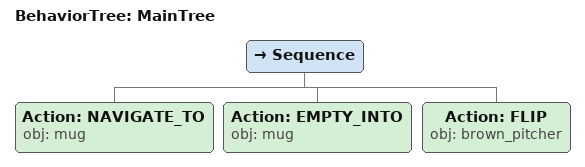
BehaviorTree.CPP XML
<root main_tree_to_execute="MainTree">
  <BehaviorTree ID="MainTree">
    <Sequence>
      <!-- Navigate to mug -->
      <Action ID="NAVIGATE_TO" obj="mug" />
      <!-- Empty into mug -->
      <Action ID="EMPTY_INTO" obj="mug" />
      <!-- Flip brown_pitcher upright -->
      <Action ID="FLIP" obj="brown_pitcher" />
    </Sequence>
  </BehaviorTree>
</root>
